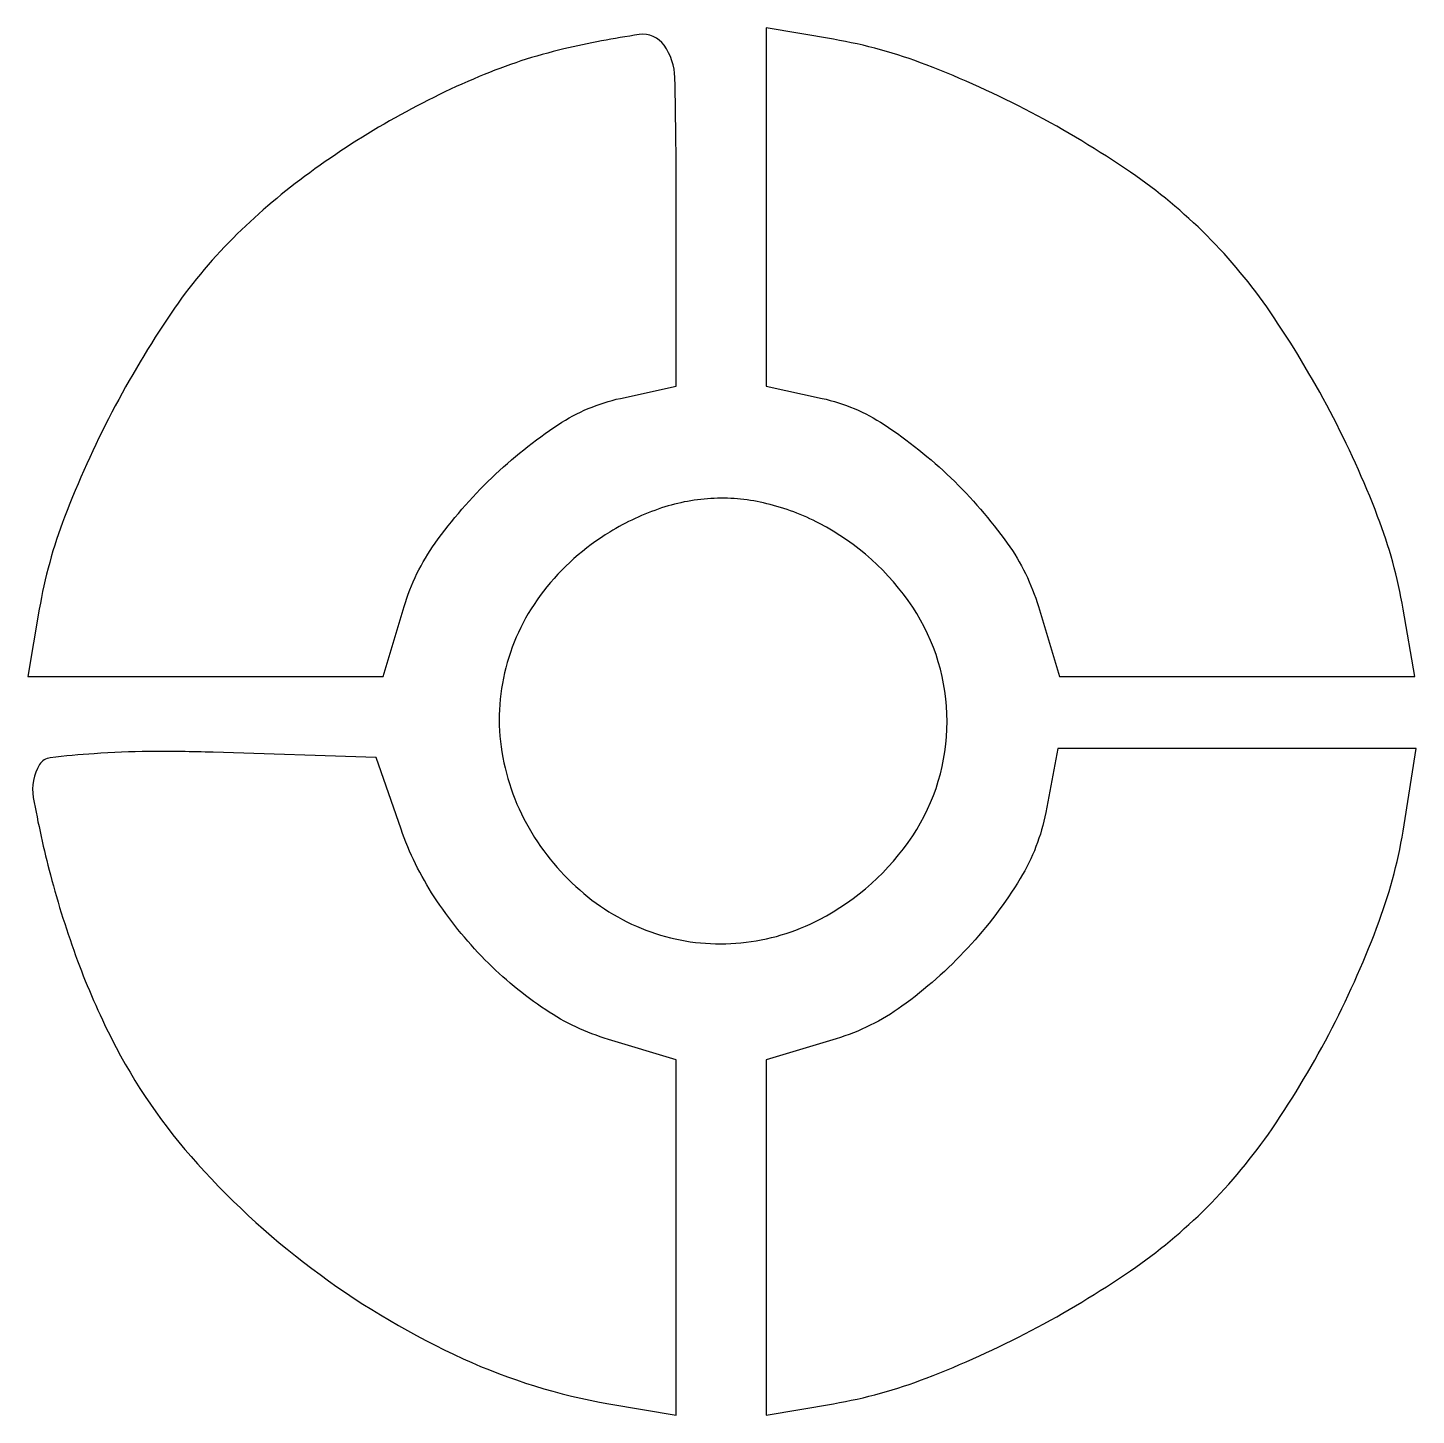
# Model space of a CAD drawing. Extents: x -0.1 to 77.2, y -0.1 to 77.1.
import ezdxf

# ---------------------------------------------------------------- set-up
doc = ezdxf.new("R2010")
doc.units = 0

msp = doc.modelspace()

# ---------------------------------------------------------------- linework, layer by layer
for points in [[(29.745923, 75.914329, 0.042035), (25.029626, 74.37503, 0.029976), (20.047692, 71.910261, 0.029602), (15.31332, 68.818237, 0.036932), (11.336893, 65.389525, 0.047407), (7.886949, 61.215049, 0.028595), (4.590739, 55.700365, 0.028645), (1.958858, 49.874112, 0.049451), (0.550671, 44.75), (-0.090626, 41), (9.796399, 41), (19.683425, 41), (20.84895, 44.890176, -0.082792), (22.579505, 48.415787, -0.045803), (25.725172, 52.053034, -0.046), (29.436435, 55.019161, -0.091788), (32.88761, 56.475315), (36, 57.158911), (36, 67.079455, 0.005541), (35.919802, 74.315786, 0.149559), (35.32492, 76.116437, 0.28218), (33.933219, 76.712631, 0.021539)], [(41, 67.124768), (41, 57.158911), (44.11239, 56.475315, -0.091788), (47.563565, 55.019161, -0.046), (51.274828, 52.053034, -0.045803), (54.420495, 48.415787, -0.082792), (56.15105, 44.890176), (57.316575, 41), (67.203601, 41), (77.090626, 41), (76.449329, 44.75, 0.049581), (75.029505, 49.911217, 0.029132), (72.38263, 55.747437, 0.029038), (69.049788, 61.281214, 0.046346), (65.526316, 65.526316, 0.046346), (61.281214, 69.049788, 0.029038), (55.747437, 72.38263, 0.029132), (49.911217, 75.029505, 0.049581), (44.75, 76.449329), (41, 77.090626)], [(32.298549, 49.040484, 0.090672), (28.605306, 45.74599, 0.102345), (26.508175, 41.487235, 0.104094), (26.291934, 36.804978, 0.096865), (27.959516, 32.298549, 0.086993), (31.081247, 28.747128, 0.096211), (35.123753, 26.620313, 0.098231), (39.59826, 26.186488, 0.094799), (43.961364, 27.48002, 0.12786), (49.155735, 32.143444, 0.147268), (51.069472, 38.5, 0.147268), (49.155735, 44.856556, 0.12786), (43.961364, 49.51998, 0.059292), (41.03574, 50.6172, 0.070478), (38.103261, 50.910345, 0.069871), (35.184293, 50.377359, 0.056918)], [(0.562729, 36.101497, 0.185212), (0.216432, 34.274282, 0.019631), (1.171777, 29.966324, 0.024307), (2.681916, 25.187779, 0.028589), (4.582138, 20.837908, 0.066398), (9.346785, 13.897676, 0.051014), (16.175977, 7.728941, 0.050888), (24.134304, 3.055313, 0.065076), (32.25, 0.550671), (36, -0.090626), (36, 9.796399), (36, 19.683425), (32.221615, 20.815456, -0.07439), (28.730241, 22.457434, -0.051103), (25.350811, 25.247892, -0.049992), (22.525861, 28.751638, -0.061555), (20.679406, 32.519162), (19.303671, 36.5), (10.233378, 36.786447, 0.00977), (6.650193, 36.829561, 0.015802), (3.604168, 36.710376, 0.010981), (1.164276, 36.483622, 0.229557)], [(56.554785, 33.440335, -0.091112), (55.14233, 29.767893, -0.04962), (52.216553, 25.903601, -0.049367), (48.551497, 22.656968, -0.083992), (44.890176, 20.84895), (41, 19.683425), (41, 9.796399), (41, -0.090626), (44.75, 0.550671, 0.049581), (49.911217, 1.970495, 0.029132), (55.747437, 4.61737, 0.029038), (61.281214, 7.950212, 0.046346), (65.526316, 11.473684, 0.046566), (69.151007, 15.844645, 0.030717), (72.497965, 21.45548, 0.030827), (75.112484, 27.392746, 0.049307), (76.506914, 32.75), (77.175796, 37), (67.199189, 37), (57.222582, 37)]]:
    msp.add_lwpolyline(points, format="xyb", close=True)

doc.saveas('drawing.dxf')
